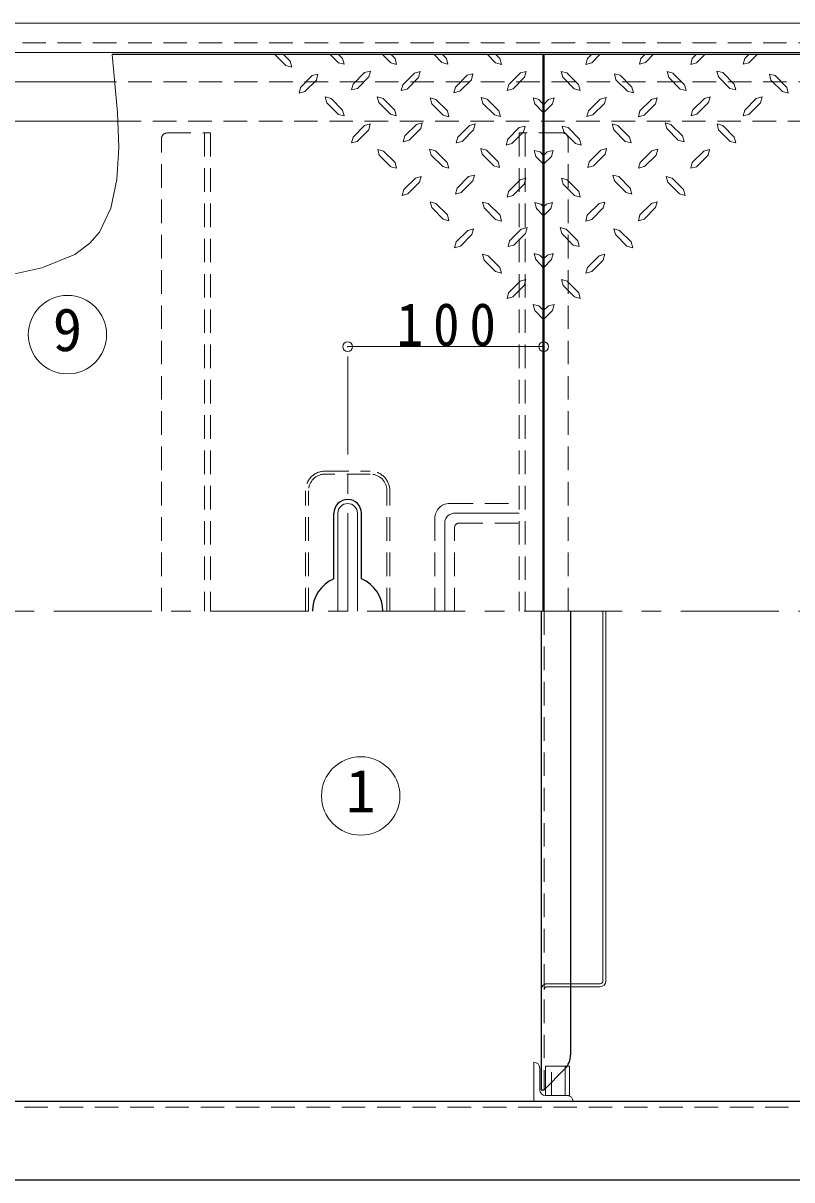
# Model space of a CAD drawing. Units: millimetres at full size, sheet at 1:10; details may follow other scales. Extents: x -2125 to 1925, y -1405 to 1405.
# Drawn here: x -685 to -293, y 385 to 975 of the extents above; entities that cross this region are included whole.
import ezdxf
from ezdxf.enums import TextEntityAlignment as Align

# ---------------------------------------------------------------- set-up
doc = ezdxf.new("R2010")
doc.units = ezdxf.units.MM
doc.header["$LTSCALE"] = 10
doc.header["$PDMODE"] = 32
doc.header["$PDSIZE"] = 5
doc.linetypes.add('CHAIN1', pattern=[8, 5, -1, 1, -1])
doc.linetypes.add('DASHED1', pattern=[1.8, 1.2, -0.6])
doc.layers.add('0-A', color=4, linetype='Continuous', lineweight=9)
doc.styles.add('ＭＳ ゴシック', font='')
doc.styles.get('ＭＳ ゴシック').set_extended_font_data('MS Gothic')

msp = doc.modelspace()

# ---------------------------------------------------------------- linework, layer by layer
at = {"layer": '0-A', "color": 7, "lineweight": 18}
for p, q in [((130.2, 975.02), (-969.8, 975.02)), ((115.2, 960.02), (-954.8, 960.02)), ((-524.8, 675.02), (-524.8, 725.02)), ((-514.8, 675.02), (-514.8, 725.02)), ((-424.8, 425.02), (-424.8, 445.02)), ((-421.8, 431.02), (-421.8, 442.02)), ((-408.8, 428.02), (-408.8, 441.84)), ((-418.8, 428.02), (-418.8, 431.77)), ((-418.8, 428.02), (-406.65, 428.02))]:
    msp.add_line(p, q, dxfattribs=at)
at = {"layer": '0-A', "linetype": 'DASHED1'}
for p, q in [((100.2, 965.02), (-939.8, 965.02)), ((100.2, 945.02), (-638.65, 945.02)), ((-637.15, 925.02), (80.2, 925.02)), ((-592.8, 919.02), (-592.8, 675.02)), ((-429.3, 919.02), (-429.3, 675.02)), ((-418.05, 485.02), (-406.05, 485.02)), ((-406.05, 483.52), (-418.05, 483.52)), ((-418.8, 431.77), (-418.8, 443.02)), ((-418.8, 443.02), (-407.84, 443.02)), ((-415.8, 428.02), (-415.8, 443.02)), ((-408.8, 441.84), (-408.8, 443.02))]:
    msp.add_line(p, q, dxfattribs=at)
at = {"layer": '0-A', "color": 5, "lineweight": 25}
for p, q in [((114.2, 959.02), (-640.04, 959.02)), ((-526.8, 691.6), (-526.8, 725.02)), ((-512.8, 691.6), (-512.8, 725.02)), ((-421.05, 675.02), (-421.05, 431.02)), ((-406.05, 675.02), (-406.05, 448.73)), ((-408.95, 441.68), (-419.55, 431.02)), ((-421.05, 431.02), (-419.55, 431.02)), ((80.2, 425.02), (-919.8, 425.02)), ((-939.8, 385.02), (100.2, 385.02))]:
    msp.add_line(p, q, dxfattribs=at)
at = {"layer": '0-A'}
for p, q in [((-556.95, 959.02), (-551.28, 953.49)), ((-552.5, 959.02), (-549.12, 955.64)), ((-528.78, 959.02), (-524.56, 954.8)), ((-524.47, 959.02), (-522.41, 956.96)), ((-522.41, 956.96), (-521.56, 954.05)), ((-502.06, 959.02), (-497.84, 954.8)), ((-475.65, 959.02), (-471.69, 954.89)), ((-471.41, 959.02), (-469.44, 957.05)), ((-448.53, 959.02), (-444.31, 954.8)), ((-444.22, 959.02), (-442.16, 956.96)), ((-395.37, 959.02), (-397.44, 956.96)), ((-391.06, 959.02), (-395.28, 954.8)), ((-368.19, 959.02), (-370.16, 957.05)), ((-363.94, 959.02), (-367.91, 954.89)), ((-337.53, 959.02), (-341.75, 954.8)), ((-317.19, 956.96), (-318.03, 954.05)), ((-315.12, 959.02), (-317.19, 956.96)), ((-310.81, 959.02), (-315.03, 954.8)), ((-548.28, 952.64), (-551.28, 953.49)), ((-549.12, 955.64), (-548.28, 952.64)), ((-521.56, 954.05), (-524.56, 954.8)), ((-511.16, 949.83), (-508.16, 950.58)), ((-508.16, 950.58), (-509, 947.58)), ((-485.75, 949.55), (-482.84, 950.3)), ((-482.84, 950.3), (-483.59, 947.3)), ((-356.75, 950.3), (-356, 947.3)), ((-353.84, 949.55), (-356.75, 950.3)), ((-331.44, 950.58), (-330.59, 947.58)), ((-328.44, 949.83), (-331.44, 950.58)), ((-318.03, 954.05), (-315.03, 954.8)), ((-939.8, 945.02), (-638.65, 945.02)), ((-543.87, 942.24), (-537.87, 948.24)), ((-541.62, 940.08), (-535.72, 945.99)), ((-517.06, 943.83), (-511.16, 949.83)), ((-514.81, 941.67), (-509, 947.58)), ((-491.66, 943.55), (-485.75, 949.55)), ((-489.5, 941.39), (-483.59, 947.3)), ((-464.84, 942.42), (-458.84, 948.42)), ((-462.59, 940.27), (-456.69, 946.17)), ((-437.56, 943.64), (-431.66, 949.64)), ((-435.41, 941.49), (-429.5, 947.39)), ((-404.19, 941.49), (-410.09, 947.39)), ((-402.03, 943.64), (-407.94, 949.64)), ((-377, 940.27), (-382.91, 946.17)), ((-374.75, 942.42), (-380.75, 948.42)), ((-350.09, 941.39), (-356, 947.3)), ((-347.94, 943.55), (-353.84, 949.55)), ((-324.78, 941.67), (-330.59, 947.58)), ((-322.53, 943.83), (-328.44, 949.83)), ((-297.97, 940.08), (-303.87, 945.99)), ((-295.72, 942.24), (-301.72, 948.24)), ((-543.87, 942.24), (-544.62, 939.33)), ((-541.62, 940.08), (-544.62, 939.33)), ((-517.06, 943.83), (-517.81, 940.92)), ((-514.81, 941.67), (-517.81, 940.92)), ((-491.66, 943.55), (-492.5, 940.64)), ((-489.5, 941.39), (-492.5, 940.64)), ((-464.84, 942.42), (-465.59, 939.52)), ((-462.59, 940.27), (-465.59, 939.52)), ((-437.56, 943.64), (-438.41, 940.74)), ((-435.41, 941.49), (-438.41, 940.74)), ((-404.19, 941.49), (-401.19, 940.74)), ((-402.03, 943.64), (-401.19, 940.74)), ((-377, 940.27), (-374, 939.52)), ((-374.75, 942.42), (-374, 939.52)), ((-350.09, 941.39), (-347.09, 940.64)), ((-347.94, 943.55), (-347.09, 940.64)), ((-324.78, 941.67), (-321.78, 940.92)), ((-322.53, 943.83), (-321.78, 940.92)), ((-297.97, 940.08), (-294.97, 939.33)), ((-295.72, 942.24), (-294.97, 939.33)), ((-530.47, 934.36), (-531.22, 937.36)), ((-528.31, 936.61), (-531.22, 937.36)), ((-530.47, 934.36), (-524.56, 928.46)), ((-528.31, 936.61), (-522.41, 930.61)), ((-501.78, 936.61), (-504.69, 937.46)), ((-503.94, 934.46), (-504.69, 937.46)), ((-503.94, 934.46), (-498.03, 928.55)), ((-501.78, 936.61), (-495.78, 930.71)), ((-476.94, 933.89), (-477.78, 936.89)), ((-474.78, 936.14), (-477.78, 936.89)), ((-476.94, 933.89), (-471.12, 928.08)), ((-474.78, 936.14), (-468.87, 930.24)), ((-448.62, 936.24), (-451.62, 937.08)), ((-450.78, 934.08), (-451.62, 937.08)), ((-450.78, 934.08), (-444.87, 928.17)), ((-448.62, 936.24), (-442.72, 930.33)), ((-424.34, 933.89), (-425.19, 936.89)), ((-422.19, 936.14), (-425.19, 936.89)), ((-424.34, 933.89), (-419.8, 929.35)), ((-422.19, 936.14), (-419.8, 933.41)), ((-417.41, 936.14), (-419.8, 933.41)), ((-415.25, 933.89), (-419.8, 929.35)), ((-417.41, 936.14), (-414.41, 936.89)), ((-415.25, 933.89), (-414.41, 936.89)), ((-390.97, 936.24), (-396.87, 930.33)), ((-388.81, 934.08), (-394.72, 928.17)), ((-390.97, 936.24), (-387.97, 937.08)), ((-388.81, 934.08), (-387.97, 937.08)), ((-364.81, 936.14), (-370.72, 930.24)), ((-362.66, 933.89), (-368.47, 928.08)), ((-364.81, 936.14), (-361.81, 936.89)), ((-362.66, 933.89), (-361.81, 936.89)), ((-337.81, 936.61), (-343.81, 930.71)), ((-335.66, 934.46), (-341.56, 928.55)), ((-337.81, 936.61), (-334.91, 937.46)), ((-335.66, 934.46), (-334.91, 937.46)), ((-311.28, 936.61), (-317.19, 930.61)), ((-309.12, 934.36), (-315.03, 928.46)), ((-311.28, 936.61), (-308.37, 937.36)), ((-309.12, 934.36), (-308.37, 937.36)), ((-521.56, 927.71), (-524.56, 928.46)), ((-522.41, 930.61), (-521.56, 927.71)), ((-317.19, 930.61), (-318.03, 927.71)), ((-318.03, 927.71), (-315.03, 928.46)), ((-637.15, 925.02), (-919.8, 925.02)), ((-517.06, 916.83), (-511.16, 922.83)), ((-514.91, 914.67), (-509, 920.58)), ((-488.47, 915.33), (-482.56, 921.24)), ((-481.81, 924.24), (-482.56, 921.24)), ((-463.62, 916.83), (-457.72, 922.83)), ((-461.37, 914.67), (-455.56, 920.58)), ((-438.12, 915.8), (-432.22, 921.71)), ((-432.22, 921.71), (-429.31, 922.55)), ((-429.31, 922.55), (-430.06, 919.55)), ((-410.28, 922.55), (-409.53, 919.55)), ((-407.37, 921.71), (-410.28, 922.55)), ((-401.47, 915.8), (-407.37, 921.71)), ((-378.22, 914.67), (-384.03, 920.58)), ((-375.97, 916.83), (-381.87, 922.83)), ((-357.78, 924.24), (-357.03, 921.24)), ((-351.12, 915.33), (-357.03, 921.24)), ((-324.69, 914.67), (-330.59, 920.58)), ((-322.53, 916.83), (-328.44, 922.83)), ((-517.06, 916.83), (-517.91, 913.92)), ((-514.91, 914.67), (-517.91, 913.92)), ((-490.62, 917.49), (-491.47, 914.49)), ((-488.47, 915.33), (-491.47, 914.49)), ((-463.62, 916.83), (-464.37, 913.92)), ((-461.37, 914.67), (-464.37, 913.92)), ((-438.12, 915.8), (-438.97, 912.8)), ((-435.97, 913.64), (-430.06, 919.55)), ((-403.62, 913.64), (-409.53, 919.55)), ((-401.47, 915.8), (-400.62, 912.8)), ((-378.22, 914.67), (-375.22, 913.92)), ((-375.97, 916.83), (-375.22, 913.92)), ((-351.12, 915.33), (-348.12, 914.49)), ((-348.97, 917.49), (-348.12, 914.49)), ((-324.69, 914.67), (-321.69, 913.92)), ((-322.53, 916.83), (-321.69, 913.92)), ((-503.75, 907.64), (-504.5, 910.64)), ((-501.59, 909.8), (-504.5, 910.64)), ((-501.59, 909.8), (-495.59, 903.89)), ((-477.12, 907.74), (-477.97, 910.74)), ((-474.97, 909.89), (-477.97, 910.74)), ((-474.97, 909.89), (-469.06, 903.99)), ((-451.16, 908.11), (-451.91, 911.11)), ((-449, 910.27), (-451.91, 911.11)), ((-449, 910.27), (-443, 904.36)), ((-435.97, 913.64), (-438.97, 912.8)), ((-423.78, 907.08), (-424.62, 910.08)), ((-421.62, 909.33), (-424.62, 910.08)), ((-421.62, 909.33), (-419.8, 907.5)), ((-417.97, 909.33), (-419.8, 907.5)), ((-417.97, 909.33), (-414.97, 910.08)), ((-415.81, 907.08), (-414.97, 910.08)), ((-403.62, 913.64), (-400.62, 912.8)), ((-390.59, 910.27), (-396.59, 904.36)), ((-390.59, 910.27), (-387.69, 911.11)), ((-388.44, 908.11), (-387.69, 911.11)), ((-364.62, 909.89), (-370.53, 903.99)), ((-364.62, 909.89), (-361.62, 910.74)), ((-362.47, 907.74), (-361.62, 910.74)), ((-338, 909.8), (-344, 903.89)), ((-338, 909.8), (-335.09, 910.64)), ((-335.84, 907.64), (-335.09, 910.64)), ((-503.75, 907.64), (-497.84, 901.74)), ((-477.12, 907.74), (-471.22, 901.83)), ((-451.16, 908.11), (-445.25, 902.21)), ((-423.78, 907.08), (-419.8, 903.1)), ((-415.81, 907.08), (-419.8, 903.1)), ((-388.44, 908.11), (-394.34, 902.21)), ((-362.47, 907.74), (-368.37, 901.83)), ((-335.84, 907.64), (-341.75, 901.74)), ((-485.28, 896.02), (-482.37, 896.86)), ((-482.37, 896.86), (-483.12, 893.86)), ((-458.09, 896.77), (-455.09, 897.52)), ((-455.09, 897.52), (-455.94, 894.61)), ((-384.5, 897.52), (-383.66, 894.61)), ((-381.5, 896.77), (-384.5, 897.52)), ((-357.22, 896.86), (-356.47, 893.86)), ((-354.31, 896.02), (-357.22, 896.86)), ((-491.19, 890.11), (-485.28, 896.02)), ((-489.03, 887.96), (-483.12, 893.86)), ((-464, 890.86), (-458.09, 896.77)), ((-461.84, 888.71), (-455.94, 894.61)), ((-437.75, 889.17), (-431.84, 895.17)), ((-435.5, 887.02), (-429.69, 892.92)), ((-404.09, 887.02), (-409.91, 892.92)), ((-401.84, 889.17), (-407.75, 895.17)), ((-377.75, 888.71), (-383.66, 894.61)), ((-375.59, 890.86), (-381.5, 896.77)), ((-350.56, 887.96), (-356.47, 893.86)), ((-348.41, 890.11), (-354.31, 896.02)), ((-491.19, 890.11), (-492.03, 887.11)), ((-489.03, 887.96), (-492.03, 887.11)), ((-464, 890.86), (-464.84, 887.86)), ((-461.84, 888.71), (-464.84, 887.86)), ((-437.75, 889.17), (-438.5, 886.27)), ((-435.5, 887.02), (-438.5, 886.27)), ((-404.09, 887.02), (-401.09, 886.27)), ((-401.84, 889.17), (-401.09, 886.27)), ((-377.75, 888.71), (-374.75, 887.86)), ((-375.59, 890.86), (-374.75, 887.86)), ((-350.56, 887.96), (-347.56, 887.11)), ((-348.41, 890.11), (-347.56, 887.11)), ((-474.78, 883.08), (-477.78, 883.92)), ((-476.94, 880.92), (-477.78, 883.92)), ((-476.94, 880.92), (-471.12, 875.02)), ((-474.78, 883.08), (-468.87, 877.17)), ((-450.22, 880.74), (-450.97, 883.74)), ((-448.06, 882.99), (-450.97, 883.74)), ((-450.22, 880.74), (-444.31, 874.83)), ((-448.06, 882.99), (-442.06, 876.99)), ((-421.25, 882.71), (-424.25, 883.46)), ((-423.5, 880.46), (-424.25, 883.46)), ((-423.5, 880.46), (-419.8, 876.75)), ((-421.25, 882.71), (-419.8, 881.25)), ((-418.34, 882.71), (-419.8, 881.25)), ((-416.09, 880.46), (-419.8, 876.75)), ((-418.34, 882.71), (-415.34, 883.46)), ((-416.09, 880.46), (-415.34, 883.46)), ((-391.53, 882.99), (-397.53, 876.99)), ((-389.37, 880.74), (-395.28, 874.83)), ((-391.53, 882.99), (-388.62, 883.74)), ((-389.37, 880.74), (-388.62, 883.74)), ((-364.81, 883.08), (-370.72, 877.17)), ((-362.66, 880.92), (-368.47, 875.02)), ((-364.81, 883.08), (-361.81, 883.92)), ((-362.66, 880.92), (-361.81, 883.92)), ((-464.47, 863.39), (-458.56, 869.3)), ((-458.56, 869.3), (-455.56, 870.05)), ((-455.56, 870.05), (-456.41, 867.14)), ((-437.19, 863.96), (-431.28, 869.96)), ((-434.94, 861.8), (-429.12, 867.71)), ((-431.28, 869.96), (-428.28, 870.71)), ((-428.28, 870.71), (-429.12, 867.71)), ((-408.31, 869.96), (-411.31, 870.71)), ((-411.31, 870.71), (-410.47, 867.71)), ((-404.66, 861.8), (-410.47, 867.71)), ((-402.41, 863.96), (-408.31, 869.96)), ((-384.03, 870.05), (-383.19, 867.14)), ((-381.03, 869.3), (-384.03, 870.05)), ((-375.12, 863.39), (-381.03, 869.3)), ((-464.47, 863.39), (-465.31, 860.39)), ((-462.31, 861.24), (-456.41, 867.14)), ((-437.19, 863.96), (-437.94, 861.05)), ((-434.94, 861.8), (-437.94, 861.05)), ((-404.66, 861.8), (-401.66, 861.05)), ((-402.41, 863.96), (-401.66, 861.05)), ((-377.28, 861.24), (-383.19, 867.14)), ((-375.12, 863.39), (-374.28, 860.39)), ((-462.31, 861.24), (-465.31, 860.39)), ((-450.22, 854.11), (-451.06, 857.11)), ((-448.06, 856.36), (-451.06, 857.11)), ((-448.06, 856.36), (-442.16, 850.46)), ((-421.72, 856.74), (-424.72, 857.49)), ((-423.87, 854.49), (-424.72, 857.49)), ((-421.72, 856.74), (-419.8, 854.82)), ((-417.87, 856.74), (-419.8, 854.82)), ((-417.87, 856.74), (-414.87, 857.49)), ((-415.72, 854.49), (-414.87, 857.49)), ((-391.53, 856.36), (-397.44, 850.46)), ((-391.53, 856.36), (-388.53, 857.11)), ((-389.37, 854.11), (-388.53, 857.11)), ((-377.28, 861.24), (-374.28, 860.39)), ((-450.22, 854.11), (-444.31, 848.3)), ((-423.87, 854.49), (-419.8, 850.25)), ((-415.72, 854.49), (-419.8, 850.25)), ((-389.37, 854.11), (-395.28, 848.3)), ((-437.75, 837.52), (-431.84, 843.42)), ((-435.5, 835.36), (-429.69, 841.27)), ((-404.09, 835.36), (-409.91, 841.27)), ((-401.84, 837.52), (-407.75, 843.42)), ((-437.75, 837.52), (-438.5, 834.52)), ((-435.5, 835.36), (-438.5, 834.52)), ((-404.09, 835.36), (-401.09, 834.52)), ((-401.84, 837.52), (-401.09, 834.52)), ((-422.19, 830.77), (-425.19, 831.52)), ((-424.34, 828.52), (-425.19, 831.52)), ((-424.34, 828.52), (-419.8, 823.79)), ((-422.19, 830.77), (-419.8, 828.38)), ((-417.41, 830.77), (-419.8, 828.38)), ((-415.25, 828.52), (-419.8, 823.79)), ((-417.41, 830.77), (-414.41, 831.52)), ((-415.25, 828.52), (-414.41, 831.52)), ((-519.8, 810.02), (-419.8, 810.02)), ((-389.55, 486.52), (-389.55, 675.02)), ((-388.05, 486.52), (-388.05, 675.02)), ((-406.05, 485.02), (-391.05, 485.02)), ((-406.05, 483.52), (-391.05, 483.52))]:
    msp.add_line(p, q, dxfattribs=at)
at = {"layer": '0-A', "color": 1, "lineweight": 40}
msp.add_line((-419.8, 675.02), (-419.8, 959.02), dxfattribs=at)
at = {"layer": '0-A', "color": 7, "linetype": 'DASHED1', "lineweight": 18}
for p, q in [((-614.8, 675.02), (-614.8, 916.02)), ((-611.8, 919.02), (-589.8, 919.02)), ((-589.8, 919.02), (-589.8, 675.02)), ((-410.3, 919.02), (-432.3, 919.02)), ((-432.3, 919.02), (-432.3, 675.02)), ((-407.3, 675.02), (-407.3, 916.02)), ((-531.3, 746.52), (-508.3, 746.52)), ((-508.3, 745.02), (-531.3, 745.02)), ((-541.3, 675.02), (-541.3, 736.52)), ((-539.8, 675.02), (-539.8, 736.52)), ((-499.8, 675.02), (-499.8, 736.52)), ((-498.3, 675.02), (-498.3, 736.52)), ((-467.8, 730.02), (-432.3, 730.02)), ((-475.3, 675.02), (-475.3, 722.52)), ((-462.8, 720.02), (-432.3, 720.02)), ((-465.3, 675.02), (-465.3, 717.52)), ((-419.55, 675.02), (-419.55, 431.02)), ((83.2, 422.02), (-922.8, 422.02))]:
    msp.add_line(p, q, dxfattribs=at)
at = {"layer": '0-A', "linetype": 'CHAIN1'}
for p, q in [((-519.8, 675.02), (-519.8, 810.02)), ((-470.3, 675.02), (-470.3, 720.02)), ((-465.3, 725.02), (-432.3, 725.02)), ((-1069.8, 675.02), (445.2, 675.02))]:
    msp.add_line(p, q, dxfattribs=at)
at = {"layer": '0-A', "color": 7, "lineweight": 18}
for points in [[(-695.71, 845.81), (-675.86, 850.26), (-659.02, 857.06), (-651.31, 862.74), (-646.44, 868.48), (-640.62, 880.63), (-637.56, 895.18), (-636.66, 911.62), (-637.31, 929.42), (-638.91, 948.04), (-640.04, 959.02)], [(-406.65, 428.02), (-406.65, 443.02), (-407.84, 443.02)]]:
    msp.add_lwpolyline(points, dxfattribs=at)
at = {"layer": '0-A'}
for points in [[(-497.66, 959.02), (-495.59, 956.96), (-494.84, 953.96), (-497.84, 954.8)], [(-469.44, 957.05), (-468.69, 954.14), (-471.69, 954.89)], [(-442.16, 956.96), (-441.31, 953.96), (-444.31, 954.8)], [(-397.44, 956.96), (-398.28, 953.96), (-395.28, 954.8)], [(-370.16, 957.05), (-370.91, 954.14), (-367.91, 954.89)], [(-341.94, 959.02), (-344, 956.96), (-344.75, 953.96), (-341.75, 954.8)], [(-431.66, 949.64), (-428.66, 950.39), (-429.5, 947.39)], [(-407.94, 949.64), (-410.94, 950.39), (-410.09, 947.39)], [(-537.87, 948.24), (-534.97, 948.99), (-535.72, 945.99)], [(-458.84, 948.42), (-455.94, 949.17), (-456.69, 946.17)], [(-380.75, 948.42), (-383.66, 949.17), (-382.91, 946.17)], [(-301.72, 948.24), (-304.62, 948.99), (-303.87, 945.99)], [(-495.78, 930.71), (-495.03, 927.8), (-498.03, 928.55)], [(-468.87, 930.24), (-468.12, 927.24), (-471.12, 928.08)], [(-442.72, 930.33), (-441.87, 927.42), (-444.87, 928.17)], [(-396.87, 930.33), (-397.72, 927.42), (-394.72, 928.17)], [(-370.72, 930.24), (-371.47, 927.24), (-368.47, 928.08)], [(-343.81, 930.71), (-344.56, 927.8), (-341.56, 928.55)], [(-511.16, 922.83), (-508.25, 923.58), (-509, 920.58)], [(-490.62, 917.49), (-484.72, 923.39), (-481.81, 924.24)], [(-457.72, 922.83), (-454.72, 923.58), (-455.56, 920.58)], [(-381.87, 922.83), (-384.87, 923.58), (-384.03, 920.58)], [(-348.97, 917.49), (-354.87, 923.39), (-357.78, 924.24)], [(-328.44, 922.83), (-331.34, 923.58), (-330.59, 920.58)], [(-495.59, 903.89), (-494.84, 900.99), (-497.84, 901.74)], [(-469.06, 903.99), (-468.22, 900.99), (-471.22, 901.83)], [(-443, 904.36), (-442.25, 901.36), (-445.25, 902.21)], [(-396.59, 904.36), (-397.34, 901.36), (-394.34, 902.21)], [(-370.53, 903.99), (-371.37, 900.99), (-368.37, 901.83)], [(-344, 903.89), (-344.75, 900.99), (-341.75, 901.74)], [(-431.84, 895.17), (-428.84, 895.92), (-429.69, 892.92)], [(-407.75, 895.17), (-410.75, 895.92), (-409.91, 892.92)], [(-468.87, 877.17), (-468.12, 874.17), (-471.12, 875.02)], [(-442.06, 876.99), (-441.31, 874.08), (-444.31, 874.83)], [(-397.53, 876.99), (-398.28, 874.08), (-395.28, 874.83)], [(-370.72, 877.17), (-371.47, 874.17), (-368.47, 875.02)], [(-442.16, 850.46), (-441.31, 847.46), (-444.31, 848.3)], [(-397.44, 850.46), (-398.28, 847.46), (-395.28, 848.3)], [(-431.84, 843.42), (-428.84, 844.27), (-429.69, 841.27)], [(-407.75, 843.42), (-410.75, 844.27), (-409.91, 841.27)]]:
    msp.add_lwpolyline(points, dxfattribs=at)
at = {"layer": '0-A', "color": 7, "lineweight": 18}
for centre in [(-662.79, 816.13), (-513.16, 580.85)]:
    msp.add_circle(centre, 20, dxfattribs=at)
at = {"layer": '0-A', "color": 7, "linetype": 'DASHED1', "lineweight": 18}
for centre, radius, start, end in [((-611.8, 916.02), 3, 90, 180), ((-410.3, 916.02), 3, 0, 90), ((-531.3, 736.52), 10, 90, 180), ((-531.3, 736.52), 8.5, 90, 180), ((-508.3, 736.52), 10, 0, 90), ((-508.3, 736.52), 8.5, 0, 90), ((-467.8, 722.52), 7.5, 90, 180), ((-462.8, 717.52), 2.5, 90, 180)]:
    msp.add_arc(centre, radius, start, end, dxfattribs=at)
at = {"layer": '0-A', "color": 5, "lineweight": 25}
for centre, radius, start, end in [((-519.8, 725.02), 7, 0, 180), ((-519.8, 675.02), 18, 112.88538, 180), ((-519.8, 675.02), 18, 0, 67.11462), ((-416.05, 448.73), 10, 315.18818, 0)]:
    msp.add_arc(centre, radius, start, end, dxfattribs=at)
at = {"layer": '0-A', "color": 7, "lineweight": 18}
for centre, radius, start, end in [((-519.8, 725.02), 5, 0, 180), ((-424.8, 442.02), 3, 0, 90), ((-418.8, 431.02), 3, 180, 270), ((-407.8, 425.02), 3, 0, 90)]:
    msp.add_arc(centre, radius, start, end, dxfattribs=at)
at = {"layer": '0-A', "linetype": 'CHAIN1'}
msp.add_arc((-465.3, 720.02), 5, 90, 180, dxfattribs=at)
at = {"layer": '0-A', "linetype": 'DASHED1'}
for radius, start in [(3, 90.00252), (1.5, 90)]:
    msp.add_arc((-418.05, 482.02), radius, start, 180, dxfattribs=at)
at = {"layer": '0-A'}
for radius in [1.5, 3]:
    msp.add_arc((-391.05, 486.52), radius, 270, 0, dxfattribs=at)
for p in [(-519.8, 810.02), (-419.8, 810.02)]:
    msp.add_point(p, dxfattribs=at)

# ---------------------------------------------------------------- texts
at = {"layer": '0-A', "color": 7, "style": 'ＭＳ ゴシック'}
for s, p in [('9', (-670.29, 801.13)), ('1', (-520.66, 565.85))]:
    msp.add_text(s, height=21.99, dxfattribs=at).set_placement(p, align=Align.BOTTOM_LEFT)
at = {"layer": '0-A', "color": 7, "insert": (-494.8, 810.02), "char_height": 21.99, "attachment_point": 7, "style": 'ＭＳ ゴシック'}
msp.add_mtext('\\T1.38;\\W0.9;100', dxfattribs=at)

doc.saveas('drawing.dxf')
